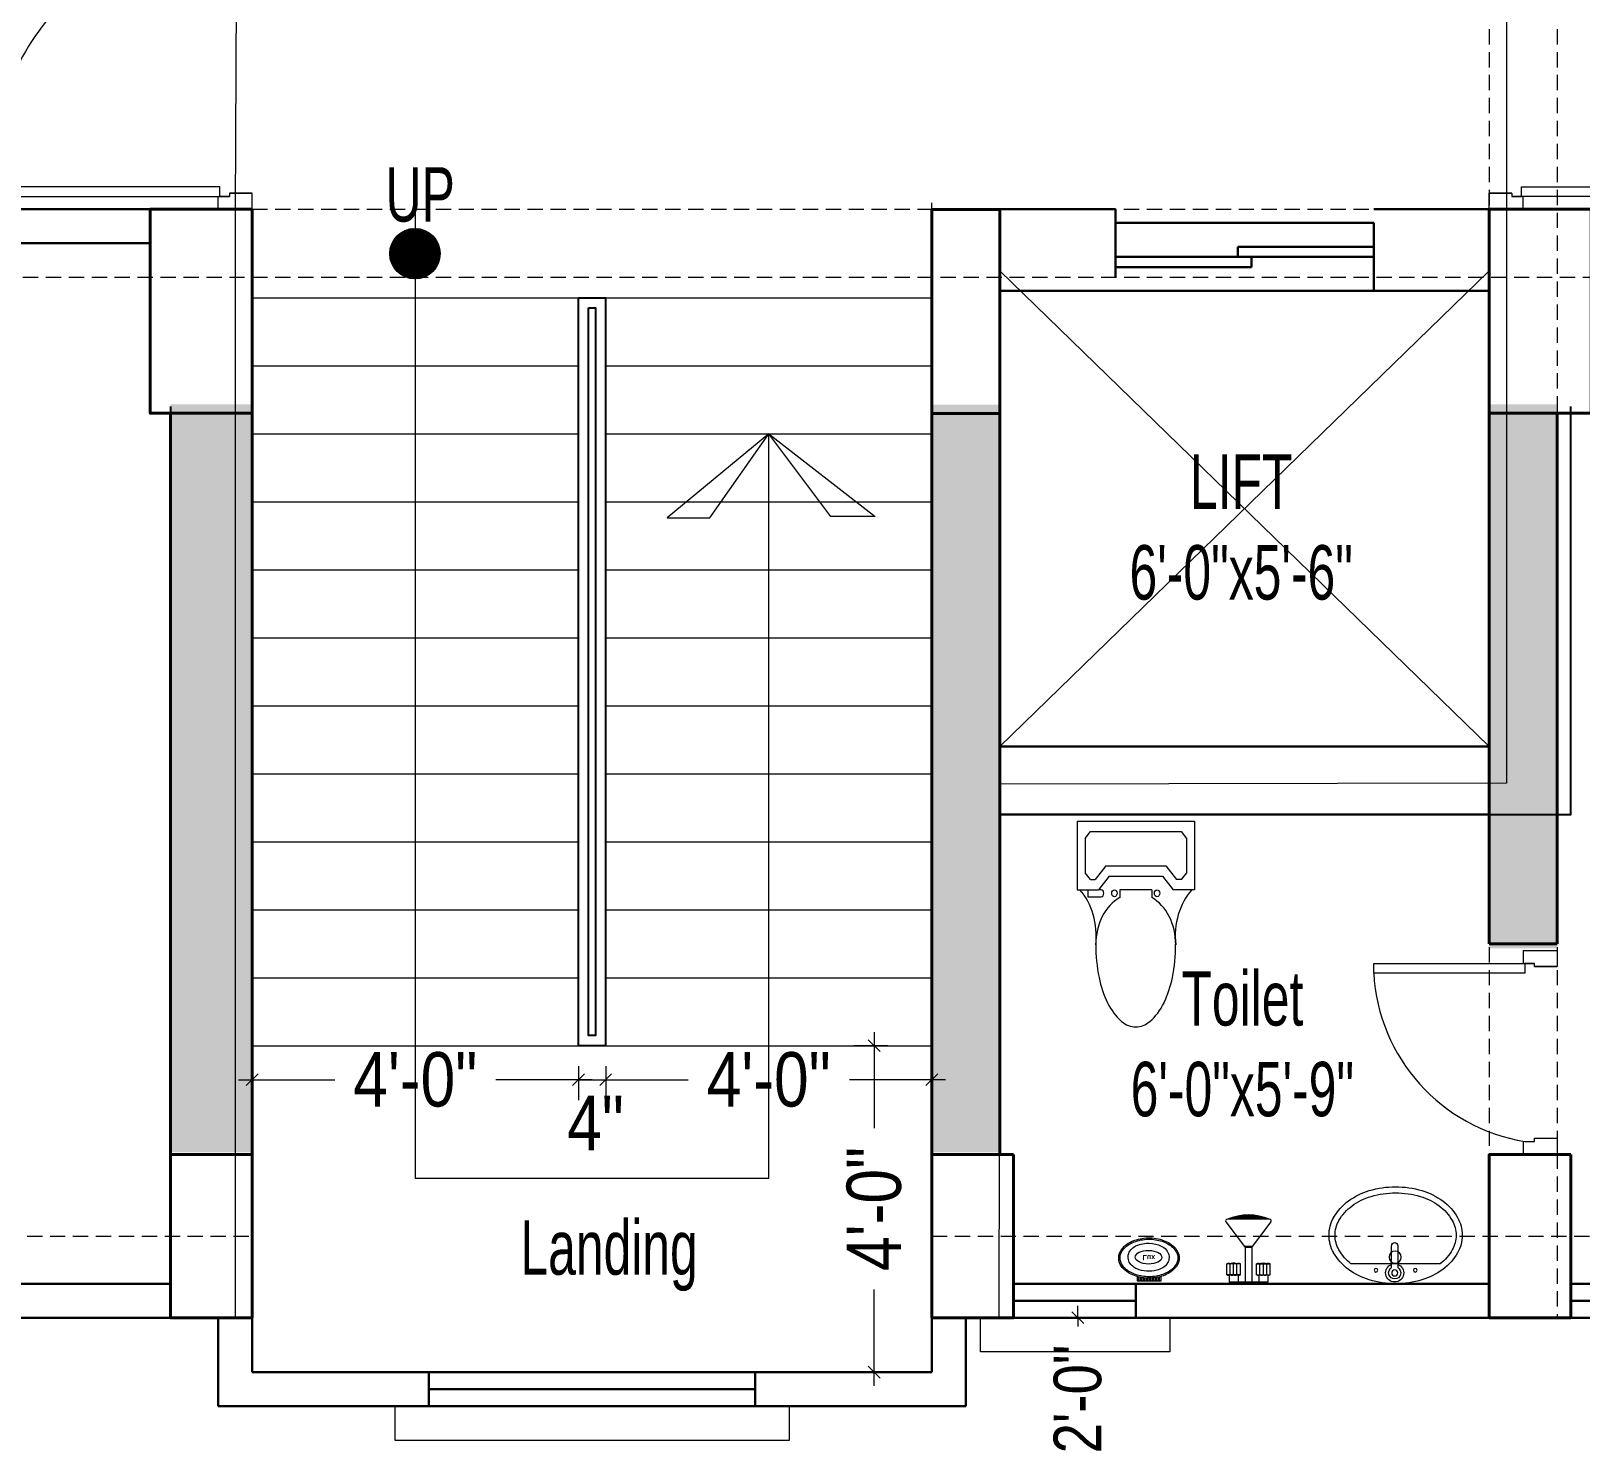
# Model space of a CAD drawing. Header units: inches. Extents: x 64086 to 138972, y -13497 to 16809.
# Drawn here: x 98979.1 to 99207.2, y -11977.7 to -11769.9 of the extents above; entities that cross this region are included whole.
import ezdxf

# ---------------------------------------------------------------- set-up
doc = ezdxf.new("R2010")
doc.units = ezdxf.units.IN
doc.header["$LTSCALE"] = 0.5
doc.header["$MEASUREMENT"] = 0
doc.header["$PDMODE"] = 2
doc.linetypes.add('DASHED', pattern=[0.75, 0.5, -0.25])
doc.layers.get('0').update_dxf_attribs({"lineweight": 13})
for name, color, linetype, lineweight in [('A-LINE', 252, 'Continuous', 15), ('A-TOIL', 6, 'Continuous', 15), ('BEAM 2', 87, 'Continuous', 15), ('Column', 1, 'Continuous', 40), ('DIM', 5, 'Continuous', 13), ('e-tv+tel', 5, 'Continuous', 25), ('fixture', 24, 'Continuous', 13), ('hatch', 8, 'Continuous', 9), ('P-BASIN1', 6, 'Continuous', 15), ('P-COMMODE', 6, 'Continuous', 15), ('P-SHOWER', 7, 'Continuous', 15), ('P.cap', 4, 'Continuous', 20), ('rail', 12, 'Continuous', 25), ('railing', 30, 'Continuous', 15), ('stair', 230, 'Continuous', 20), ('TEXT', 7, 'Continuous', 13), ('Text-2', 7, 'Continuous', 18), ('TEXT-IN', 7, 'Continuous', 15), ('text-s2', 7, 'Continuous', 20), ('WALL', 7, 'Continuous', 30), ('WALL-0', 7, 'Continuous', 18), ('Wall_20', 253, 'Continuous', 20)]:
    doc.layers.add(name, color=color, linetype=linetype, lineweight=lineweight)
doc.styles.add('1', font='ARIALN.TTF')
doc.styles.get("Standard").update_dxf_attribs({"font": 'ARIALNB.TTF'})
doc.styles.add('STYLE1', font='ARIALN.TTF', dxfattribs={"width": 0.8})
doc.dimstyles.new('1_8', dxfattribs={"dimtxt": 5, "dimasz": 1.5, "dimexe": 0.18, "dimexo": 0.0625, "dimgap": 0.125, "dimtad": 0, "dimdec": 0, "dimzin": 3, "dimdsep": 46, "dimlunit": 4, "dimtxsty": 'STYLE1', "dimblk": 'D', "dimcen": 3, "dimse1": 1, "dimse2": 1, "dimclrt": 7, "dimadec": 0, "dimazin": 0, "dimtfac": 1, "dimtdec": 0, "dimtix": 1, "dimtmove": 0, "dimatfit": 3, "dimldrblk": 'OPEN90', "dimfxl": 1, "dimtvp": 0.75, "dimtolj": 1, "dimtzin": 0, "dimarcsym": 0})
doc.dimstyles.new('DIM-1-2', dxfattribs={"dimtxt": 8, "dimasz": 1.75, "dimexe": 3, "dimexo": 2, "dimgap": 3, "dimtad": 0, "dimdec": 0, "dimzin": 3, "dimdsep": 46, "dimlunit": 4, "dimtxsty": '1', "dimblk": 'OBLIQUE', "dimcen": 1, "dimdle": 2, "dimclrd": 256, "dimclre": 256, "dimclrt": 256, "dimadec": 0, "dimazin": 0, "dimtfac": 0.75, "dimtdec": 0, "dimtmove": 1, "dimatfit": 3, "dimldrblk": 'OBLIQUE', "dimfxl": 1, "dimtolj": 1, "dimtzin": 0, "dimlwd": -1, "dimlwe": -1, "dimarcsym": 0})
pattern_1 = [(225, (19362.28457, 30685.39488), (-0.0883883476, 0.0883883476), [])]

# ---------------------------------------------------------------- blocks, each defined once
blk = doc.blocks.new('r432tg')
at = {"layer": 'railing'}
for p, q in [((152432.88, -26923.5), (152430.5, -26923.5)), ((152430.5, -26923.5), (152430.5, -26928.5)), ((152432.88, -26926.83), (152432.88, -26923.5)), ((152432.88, -26926.83), (152432.88, -26923.5)), ((152470.12, -26926.83), (152470.12, -26923.5)), ((152472.5, -26923.5), (152470.12, -26923.5)), ((152470.12, -26923.5), (152470.12, -26926.83)), ((152472.5, -26928.5), (152472.5, -26923.5)), ((152432.4, -26928.26), (152432.4, -26926.83)), ((152432.4, -26928.26), (152432.4, -26926.83)), ((152432.4, -26926.83), (152432.88, -26926.83)), ((152469.17, -26928.26), (152469.17, -26961.45)), ((152470.6, -26928.26), (152469.17, -26928.26)), ((152470.12, -26926.83), (152470.6, -26926.83)), ((152470.6, -26928.26), (152470.6, -26926.83)), ((152470.6, -26926.83), (152470.6, -26928.26)), ((152470.6, -26961.45), (152470.6, -26928.26)), ((152432.4, -26928.5), (152430.5, -26928.5)), ((152472.5, -26928.5), (152470.6, -26928.5)), ((152469.17, -26961.45), (152470.6, -26961.45))]:
    blk.add_line(p, q, dxfattribs=at)
blk.add_arc((152466.55, -26927.4), 34.15, 181.4428, 274.4026, dxfattribs=at)
blk = doc.blocks.new('_Oblique')
at = {"color": 0, "linetype": 'ByBlock', "lineweight": -2}
blk.add_line((-0.5, -0.5), (0.5, 0.5), dxfattribs=at)
blk = doc.blocks.new('*D39')
at = {"layer": 'Defpoints', "color": 0, "ltscale": 3, "transparency": 16777216}
for p in [(99685.68, -11959.12), (98498.68, -11966.12), (99685.68, -11999.12)]:
    blk.add_point(p, dxfattribs=at)
at = {"layer": 'TEXT', "ltscale": 3, "transparency": 16777216}
for p, q in [((98498.68, -11997.12), (98498.68, -12002.12)), ((99685.68, -11997.12), (99685.68, -12002.12)), ((98496.68, -11999.12), (99070.17, -11999.12)), ((99687.68, -11999.12), (99114.19, -11999.12))]:
    blk.add_line(p, q, dxfattribs=at)
at = {"layer": 'TEXT', "ltscale": 3, "transparency": 16777216, "xscale": 1.75, "yscale": 1.75, "zscale": 1.75, "rotation": 180}
blk.add_blockref('_Oblique', (98498.68, -11999.12), dxfattribs=at)
at = {"layer": 'TEXT', "ltscale": 3, "transparency": 16777216, "xscale": 1.75, "yscale": 1.75, "zscale": 1.75}
blk.add_blockref('_Oblique', (99685.68, -11999.12), dxfattribs=at)
at = {"layer": 'TEXT', "ltscale": 3, "transparency": 16777216, "insert": (99092.18, -11999.12), "char_height": 11, "attachment_point": 5, "style": '1'}
blk.add_mtext('\\A1;98\'-11"', dxfattribs=at)
blk = doc.blocks.new('*D41')
at = {"layer": 'Defpoints', "color": 0, "ltscale": 3, "transparency": 16777216}
for p in [(99158.63, -11959.12), (99133.13, -11983.07), (99158.63, -11983.07)]:
    blk.add_point(p, dxfattribs=at)
at = {"layer": 'TEXT-IN', "ltscale": 3, "transparency": 16777216}
for p, q in [((99133.13, -11959.12), (99133.13, -11957.37)), ((99135.13, -11959.12), (99130.13, -11959.12)), ((99133.13, -11959.12), (99133.13, -11960.41)), ((99135.13, -11983.07), (99130.13, -11983.07)), ((99133.13, -11983.07), (99133.13, -11981.78)), ((99133.13, -11983.07), (99133.13, -11984.82))]:
    blk.add_line(p, q, dxfattribs=at)
at = {"layer": 'TEXT-IN', "ltscale": 3, "transparency": 16777216, "xscale": 1.75, "yscale": 1.75, "zscale": 1.75}
for p, rotation in [((99133.13, -11959.12), 270), ((99133.13, -11983.07), 90)]:
    blk.add_blockref('_Oblique', p, dxfattribs=dict(at, rotation=rotation))
at = {"layer": 'TEXT-IN', "ltscale": 3, "transparency": 16777216, "insert": (99133.13, -11971.09), "char_height": 7, "attachment_point": 5, "rotation": 90, "style": '1'}
blk.add_mtext('\\A1;2\'-0"', dxfattribs=at)
blk = doc.blocks.new('p-basin11')
at = {"lineweight": 13}
for p, q in [((-0.49, 4.45), (-0.49, 0.85)), ((0.5, 0.86), (0.5, 4.45)), ((-7.44, 1.49), (7.15, 1.49))]:
    blk.add_line(p, q, dxfattribs=at)
for centre, radius in [((-0.08, 2.58), 0.99), ((-3.35, 0.44), 0.298), ((0, 0), 0.495), ((3.06, 0.44), 0.298)]:
    blk.add_circle(centre, radius, dxfattribs=at)
for centre, radius, start, end in [((-1.18, 2.6), 11.33, 106.7647, 126.0274), ((-0.15, -0.85), 14.92, 90, 106.7647), ((-0.15, -0.85), 13.93, 90, 106.7647), ((-0.15, -0.85), 13.93, 90, 106.7647), ((-0.15, -0.85), 14.92, 73.2353, 90), ((-0.15, -0.85), 13.93, 73.2353, 90), ((-0.15, -0.85), 13.93, 73.2353, 90), ((0.89, 2.6), 11.33, 53.9726, 73.2353), ((-2.77, 4.78), 8.63, 126.0274, 150.3366), ((-2.77, 4.78), 7.64, 126.0274, 150.3366), ((-2.77, 4.78), 7.64, 126.0274, 150.3366), ((-1.18, 2.6), 10.34, 106.7647, 126.0274), ((-1.18, 2.6), 10.34, 106.7647, 126.0274), ((0.89, 2.6), 10.34, 53.9726, 73.2353), ((0.89, 2.6), 10.34, 53.9726, 73.2353), ((2.48, 4.78), 7.64, 29.6634, 53.9726), ((2.48, 4.78), 8.63, 29.6634, 53.9726), ((-5.2, 6.16), 5.84, 150.3366, 180), ((-5.2, 6.16), 4.85, 150.3366, 180), ((-5.2, 6.16), 4.85, 150.3366, 180), ((4.9, 6.16), 4.85, 0, 29.6634), ((4.9, 6.16), 4.85, 360, 29.6634), ((4.9, 6.16), 5.84, 0, 29.6634), ((-5.2, 6.16), 5.84, 180, 209.6634), ((-5.2, 6.16), 4.85, 180, 209.6634), ((4.9, 6.16), 4.85, 330.3366, 0), ((4.9, 6.16), 5.84, 330.3366, 0), ((-2.77, 7.54), 8.63, 209.6634, 233.9726), ((-2.77, 7.54), 7.64, 209.6634, 232.3), ((0, 4.45), 0.495, 0, 180), ((2.48, 7.54), 7.64, 307.7, 330.3366), ((2.48, 7.54), 8.63, 306.0274, 330.3366), ((-1.18, 9.72), 11.33, 233.9726, 253.2353), ((0, 0), 1.48, 109.6514, 70.3603), ((0, 0), 0.99, 120.3431, 59.7554), ((0.89, 9.72), 11.33, 286.7647, 306.0274), ((-0.15, 13.16), 14.92, 253.2353, 270), ((-0.15, 13.16), 14.92, 270, 286.7647)]:
    blk.add_arc(centre, radius, start, end, dxfattribs=at)
blk = doc.blocks.new('*D43')
at = {"layer": 'Defpoints', "color": 0, "transparency": 16777216}
for p in [(99011.67, -11919.12), (99059.67, -11919.12), (99059.67, -11924.12)]:
    blk.add_point(p, dxfattribs=at)
at = {"layer": 'Text-2', "transparency": 16777216}
for p, q in [((99011.67, -11922.12), (99011.67, -11927.12)), ((99059.67, -11922.12), (99059.67, -11927.12)), ((99009.67, -11924.12), (99023.81, -11924.12)), ((99061.67, -11924.12), (99047.53, -11924.12))]:
    blk.add_line(p, q, dxfattribs=at)
at = {"layer": 'Text-2', "transparency": 16777216, "xscale": 1.75, "yscale": 1.75, "zscale": 1.75, "rotation": 180}
blk.add_blockref('_Oblique', (99011.67, -11924.12), dxfattribs=at)
at = {"layer": 'Text-2', "transparency": 16777216, "xscale": 1.75, "yscale": 1.75, "zscale": 1.75}
blk.add_blockref('_Oblique', (99059.67, -11924.12), dxfattribs=at)
at = {"layer": 'Text-2', "transparency": 16777216, "insert": (99035.67, -11924.12), "char_height": 8, "attachment_point": 5, "style": '1'}
blk.add_mtext('\\A1;4\'-0"', dxfattribs=at)
blk = doc.blocks.new('*D44')
at = {"layer": 'Defpoints', "color": 0, "transparency": 16777216}
for p in [(99063.68, -11919.12), (99111.67, -11919.12), (99111.67, -11924.12)]:
    blk.add_point(p, dxfattribs=at)
at = {"layer": 'Text-2', "transparency": 16777216}
for p, q in [((99063.68, -11922.12), (99063.68, -11927.12)), ((99111.67, -11922.12), (99111.67, -11927.12)), ((99061.68, -11924.12), (99075.81, -11924.12)), ((99113.67, -11924.12), (99099.53, -11924.12))]:
    blk.add_line(p, q, dxfattribs=at)
at = {"layer": 'Text-2', "transparency": 16777216, "xscale": 1.75, "yscale": 1.75, "zscale": 1.75, "rotation": 180}
blk.add_blockref('_Oblique', (99063.68, -11924.12), dxfattribs=at)
at = {"layer": 'Text-2', "transparency": 16777216, "xscale": 1.75, "yscale": 1.75, "zscale": 1.75}
blk.add_blockref('_Oblique', (99111.67, -11924.12), dxfattribs=at)
at = {"layer": 'Text-2', "transparency": 16777216, "insert": (99087.67, -11924.12), "char_height": 8, "attachment_point": 5, "style": '1'}
blk.add_mtext('\\A1;4\'-0"', dxfattribs=at)
blk = doc.blocks.new('*D45')
at = {"layer": 'Defpoints', "color": 0, "transparency": 16777216}
for p in [(99111.67, -11919.12), (99101.18, -11967.12), (99103.18, -11967.12)]:
    blk.add_point(p, dxfattribs=at)
at = {"layer": 'Text-2', "transparency": 16777216}
for p, q in [((99105.18, -11919.12), (99100.18, -11919.12)), ((99103.18, -11917.12), (99103.18, -11931.26)), ((99103.18, -11969.12), (99103.18, -11954.98)), ((99103.18, -11967.12), (99106.18, -11967.12))]:
    blk.add_line(p, q, dxfattribs=at)
at = {"layer": 'Text-2', "transparency": 16777216, "xscale": 1.75, "yscale": 1.75, "zscale": 1.75}
for p, rotation in [((99103.18, -11919.12), 90), ((99103.18, -11967.12), 270)]:
    blk.add_blockref('_Oblique', p, dxfattribs=dict(at, rotation=rotation))
at = {"layer": 'Text-2', "transparency": 16777216, "insert": (99103.18, -11943.12), "char_height": 8, "attachment_point": 5, "rotation": 90, "style": '1'}
blk.add_mtext('\\A1;4\'-0"', dxfattribs=at)
blk = doc.blocks.new('*D46')
at = {"layer": 'Defpoints', "color": 0, "transparency": 16777216}
for p in [(99059.67, -11919.12), (99063.68, -11919.12), (99063.68, -11924.12)]:
    blk.add_point(p, dxfattribs=at)
at = {"layer": 'Text-2', "transparency": 16777216}
for p, q in [((99059.67, -11922.12), (99059.67, -11927.12)), ((99063.68, -11922.12), (99063.68, -11927.12)), ((99059.67, -11924.12), (99057.92, -11924.12)), ((99059.67, -11924.12), (99063.68, -11924.12)), ((99063.68, -11924.12), (99065.43, -11924.12))]:
    blk.add_line(p, q, dxfattribs=at)
at = {"layer": 'Text-2', "transparency": 16777216, "xscale": 1.75, "yscale": 1.75, "zscale": 1.75}
blk.add_blockref('_Oblique', (99059.67, -11924.12), dxfattribs=at)
at = {"layer": 'Text-2', "transparency": 16777216, "xscale": 1.75, "yscale": 1.75, "zscale": 1.75, "rotation": 180}
blk.add_blockref('_Oblique', (99063.68, -11924.12), dxfattribs=at)
at = {"layer": 'Text-2', "transparency": 16777216, "insert": (99062.18, -11930.49), "char_height": 8, "attachment_point": 5, "style": '1'}
blk.add_mtext('\\A1;4"', dxfattribs=at)
blk = doc.blocks.new('A$C3B0820DD')
at = {"layer": 'A-TOIL'}
for p, q in [((0, 26.47), (0, 17.65)), ((0, 26.47), (15.1, 26.47)), ((15.1, 26.47), (15.1, 17.65)), ((1.03, 24.26), (1.72, 25.14)), ((1.03, 24.26), (1.03, 19.85)), ((1.72, 25.14), (13.38, 25.14)), ((13.38, 25.14), (14.07, 24.26)), ((14.07, 24.26), (14.07, 19.85)), ((3.69, 20.73), (2.32, 18.97)), ((3.69, 20.73), (11.41, 20.73)), ((11.41, 20.73), (12.78, 18.97)), ((1.72, 18.97), (1.03, 19.85)), ((1.72, 18.97), (2.32, 18.97)), ((4.12, 19.41), (2.74, 17.65)), ((4.12, 19.41), (10.98, 19.41)), ((10.98, 19.41), (12.35, 17.65)), ((13.38, 18.97), (12.78, 18.97)), ((14.07, 19.85), (13.38, 18.97)), ((0, 17.65), (2.74, 17.65)), ((1.37, 17.65), (1.37, 16.76)), ((1.37, 16.76), (3.09, 16.76)), ((3.09, 17.65), (2.74, 17.65)), ((5.49, 17.65), (5.49, 16.65)), ((9.61, 17.65), (5.49, 17.65)), ((9.61, 17.65), (9.61, 16.65)), ((15.1, 17.65), (12.35, 17.65))]:
    blk.add_line(p, q, dxfattribs=at)
for centre, major_axis, start_param, end_param in [((-3.71, 11.66), (0, 7.94), 4.576272, 5.566047), ((7.55, 10.59), (0, 6.62), 0.411517, 1.570796), ((3.09, 17.2), (0, 0.441), 3.141593, 6.283185), ((4.8, 17.2), (0, 0.441), 4.712389, 10.995574), ((7.55, 10.59), (0, 6.62), -1.570796, -0.411517), ((10.29, 17.2), (0, 0.441), 4.712389, 10.995574), ((18.81, 11.66), (0, 7.94), 0.717138, 1.706913), ((15.53, 10.59), (0, 16.88), 1.570797, 1.824118), ((-0.44, 10.59), (0, 16.88), 4.459068, 4.712388), ((11.59, 9.28), (0, 11.65), 1.824118, 2.129396), ((3.5, 9.28), (0, 11.65), 4.153789, 4.459067), ((9.11, 7.28), (0, 7.88), 2.129396, 2.556312), ((5.99, 7.28), (0, 7.88), 3.726874, 4.153789), ((7.55, 4.25), (0, 4.25), 2.556313, 3.141592), ((7.55, 4.25), (0, 4.25), 3.141593, 3.726873)]:
    blk.add_ellipse(centre, major_axis=major_axis, ratio=0.777778, start_param=start_param, end_param=end_param, dxfattribs=at)
blk = doc.blocks.new('toilet d')
at = {"layer": 'railing'}
for p, q in [((98951.72, -21113.88), (98951.72, -21091.64)), ((98951.72, -21091.64), (98953.15, -21091.64)), ((98953.15, -21091.64), (98953.15, -21113.88)), ((98925.06, -21118.64), (98925.06, -21113.64)), ((98927, -21113.64), (98925.06, -21113.64)), ((98926.96, -21113.88), (98926.96, -21115.31)), ((98926.96, -21113.88), (98926.96, -21115.31)), ((98926.96, -21115.31), (98927.44, -21115.31)), ((98927.44, -21115.31), (98927.44, -21118.64)), ((98927.44, -21115.31), (98927.44, -21118.64)), ((98953.15, -21113.88), (98951.72, -21113.88)), ((98952.68, -21115.31), (98952.68, -21118.64)), ((98952.68, -21118.64), (98952.68, -21115.31)), ((98952.68, -21115.31), (98953.15, -21115.31)), ((98955.06, -21113.64), (98953.15, -21113.64)), ((98953.15, -21113.88), (98953.15, -21115.31)), ((98953.15, -21115.31), (98953.15, -21113.88)), ((98955.06, -21113.64), (98955.06, -21118.64)), ((98927.44, -21118.64), (98925.06, -21118.64)), ((98955.06, -21118.64), (98952.68, -21118.64))]:
    blk.add_line(p, q, dxfattribs=at)
blk.add_arc((98953.17, -21118.15), 26.55, 93.112, 170.7406, dxfattribs=at)
blk = doc.blocks.new('pp-sh')
at = {"ltscale": 0.01}
h = blk.add_hatch(dxfattribs=at)
h.set_pattern_fill('ANSI31', color=256, style=0)
h.set_pattern_definition(pattern_1)
h.paths.add_polyline_path([(18743.58, 25839.35), (18749.1, 25839.35, 0.199471)])
h = blk.add_hatch(dxfattribs=at)
h.set_pattern_fill('ANSI31', color=256, style=0)
h.set_pattern_definition(pattern_1)
h.paths.add_polyline_path([(18745.89, 25835.65), (18746.8, 25835.65, -0.163612), (18746.84, 25835.78), (18745.84, 25835.78, -0.163612)])
for p, q in [((18743.4, 25839), (18745.84, 25835.78)), ((18749.1, 25839.35), (18743.58, 25839.35)), ((18749.28, 25839), (18746.84, 25835.78)), ((18746.84, 25835.78), (18745.84, 25835.78)), ((18746.8, 25835.65), (18745.89, 25835.65)), ((18745.89, 25835.65), (18745.89, 25831.13)), ((18746.8, 25835.65), (18746.8, 25831.13)), ((18744.54, 25833.62), (18744.26, 25833.62)), ((18744.26, 25833.59), (18744.26, 25833.62)), ((18744.4, 25833.59), (18744.4, 25833.62)), ((18744.54, 25833.59), (18744.54, 25833.62)), ((18748.15, 25833.59), (18748.15, 25833.62)), ((18748.15, 25833.62), (18748.42, 25833.62)), ((18748.29, 25833.59), (18748.29, 25833.62)), ((18748.42, 25833.59), (18748.42, 25833.62)), ((18745.28, 25833.51), (18743.51, 25833.51)), ((18743.51, 25832.08), (18743.51, 25833.51)), ((18745.28, 25832.08), (18743.51, 25832.08)), ((18743.8, 25832.04), (18743.8, 25831.13)), ((18743.95, 25832.08), (18743.95, 25833.51)), ((18744.4, 25832.08), (18744.4, 25833.51)), ((18744.84, 25832.08), (18744.84, 25833.51)), ((18744.99, 25832.04), (18744.99, 25831.13)), ((18745.28, 25832.08), (18745.28, 25833.51)), ((18747.4, 25832.08), (18747.4, 25833.51)), ((18747.4, 25833.51), (18749.17, 25833.51)), ((18747.4, 25832.08), (18749.17, 25832.08)), ((18747.69, 25832.04), (18747.69, 25831.13)), ((18747.84, 25832.08), (18747.84, 25833.51)), ((18748.29, 25832.08), (18748.29, 25833.51)), ((18748.73, 25832.08), (18748.73, 25833.51)), ((18748.88, 25832.04), (18748.88, 25831.13)), ((18749.17, 25832.08), (18749.17, 25833.51)), ((18748.88, 25831.13), (18743.8, 25831.13)), ((18746.8, 25831.13), (18745.89, 25831.13))]:
    blk.add_line(p, q, dxfattribs=at)
for centre, radius, start, end in [((18746.34, 25832.71), 7.19, 67.4384, 112.5616), ((18743.58, 25839.13), 0.222, 90, 216.0286), ((18749.1, 25839.13), 0.222, 323.9714, 90), ((18745.67, 25835.65), 0.222, 0, 37.1678), ((18747.02, 25835.65), 0.222, 142.8322, 180), ((18744.4, 25832.37), 1.22, 68.7379, 111.2621), ((18748.29, 25832.37), 1.22, 68.7379, 111.2621), ((18743.73, 25832.87), 0.68, 70.9882, 109.0118), ((18743.73, 25832.72), 0.68, 250.9882, 289.0118), ((18743.73, 25833.55), 0, 152.3346, 180), ((18744.18, 25832.87), 0.68, 70.9882, 109.0118), ((18744.18, 25832.72), 0.68, 250.9882, 289.0118), ((18744.62, 25832.87), 0.68, 70.9882, 109.0118), ((18744.62, 25832.72), 0.68, 250.9882, 289.0118), ((18745.06, 25832.87), 0.68, 70.9882, 109.0118), ((18745.06, 25832.72), 0.68, 250.9882, 289.0118), ((18747.62, 25832.87), 0.68, 70.9882, 109.0118), ((18747.62, 25832.72), 0.68, 250.9882, 289.0118), ((18748.06, 25832.87), 0.68, 70.9882, 109.0118), ((18748.06, 25832.72), 0.68, 250.9882, 289.0118), ((18748.51, 25832.87), 0.68, 70.9882, 109.0118), ((18748.51, 25832.72), 0.68, 250.9882, 289.0118), ((18748.95, 25832.87), 0.68, 70.9882, 109.0118), ((18748.95, 25832.72), 0.68, 250.9882, 289.0118), ((18748.95, 25833.55), 0, 0, 27.6654)]:
    blk.add_arc(centre, radius, start, end, dxfattribs=at)
blk = doc.blocks.new('RY')
at = {"layer": 'fixture'}
for p, q in [((227073.05, -59649.09), (227072.37, -59649.09)), ((227073.05, -59649.32), (227072.43, -59649.32)), ((227073.05, -59649.54), (227072.48, -59649.54)), ((227073.05, -59649.76), (227072.52, -59649.76)), ((227073.05, -59649.98), (227072.56, -59649.98)), ((227073.05, -59650.2), (227072.59, -59650.2)), ((227073.05, -59650.42), (227072.61, -59650.42)), ((227073.05, -59650.64), (227072.62, -59650.64)), ((227073.05, -59650.86), (227072.63, -59650.86)), ((227073.05, -59652.62), (227073.05, -59649.09)), ((227072.39, -59652.62), (227073.05, -59652.62)), ((227073.05, -59652.4), (227072.45, -59652.4)), ((227073.05, -59652.18), (227072.49, -59652.18)), ((227073.05, -59651.96), (227072.54, -59651.96)), ((227073.05, -59651.74), (227072.57, -59651.74)), ((227073.05, -59651.52), (227072.59, -59651.52)), ((227073.05, -59651.3), (227072.61, -59651.3)), ((227073.05, -59651.08), (227072.62, -59651.08))]:
    blk.add_line(p, q, dxfattribs=at)
at = {"layer": 'fixture', "color": 37}
blk.add_ellipse((227069.56, -59650.94), major_axis=(0.03, 1.96), ratio=0.508227, dxfattribs=at)
at = {"layer": 'fixture'}
for points, knots in [([(227069.67, -59655.34), (227070.14, -59655.34), (227070.61, -59655.17), (227071.49, -59654.46), (227071.88, -59653.92), (227072.44, -59652.6), (227072.61, -59651.83), (227072.64, -59650.26), (227072.52, -59649.46), (227072.02, -59648.09), (227071.65, -59647.51), (227070.8, -59646.71), (227070.32, -59646.49), (227069.39, -59646.39), (227068.91, -59646.52), (227068.01, -59647.13), (227067.6, -59647.62), (227066.98, -59648.88), (227066.78, -59649.63), (227066.67, -59651.2), (227066.76, -59652), (227067.19, -59653.43), (227067.53, -59654.05), (227068.36, -59654.94), (227068.83, -59655.21), (227069.42, -59655.33), (227069.54, -59655.34), (227069.67, -59655.34)], [0, 0, 0, 0, 0.512242, 0.512242, 1.024485, 1.024485, 1.536727, 1.536727, 2.04897, 2.04897, 2.561212, 2.561212, 3.073455, 3.073455, 3.585697, 3.585697, 4.09794, 4.09794, 4.610182, 4.610182, 5.122425, 5.122425, 5.634667, 5.634667, 6.14691, 6.14691, 6.283185, 6.283185, 6.283185, 6.283185]), ([(227069.67, -59655.14), (227070.05, -59655.14), (227070.44, -59655.01), (227071.19, -59654.47), (227071.55, -59654.05), (227072.1, -59652.97), (227072.3, -59652.32), (227072.46, -59650.96), (227072.43, -59650.24), (227072.15, -59648.92), (227071.9, -59648.32), (227071.27, -59647.37), (227070.89, -59647.03), (227070.12, -59646.65), (227069.74, -59646.59), (227068.97, -59646.73), (227068.58, -59646.93), (227067.86, -59647.63), (227067.53, -59648.13), (227067.07, -59649.31), (227066.93, -59650), (227066.89, -59651.43), (227067, -59652.18), (227067.43, -59653.43), (227067.73, -59653.96), (227068.41, -59654.72), (227068.79, -59654.96), (227069.34, -59655.12), (227069.5, -59655.14), (227069.67, -59655.14)], [0, 0, 0, 0, 0.466932, 0.466932, 0.933864, 0.933864, 1.400796, 1.400796, 1.867727, 1.867727, 2.334659, 2.334659, 2.801591, 2.801591, 3.268523, 3.268523, 3.735455, 3.735455, 4.202387, 4.202387, 4.669318, 4.669318, 5.165008, 5.165008, 5.62593, 5.62593, 6.080806, 6.080806, 6.283185, 6.283185, 6.283185, 6.283185])]:
    blk.add_open_spline(points, degree=3, knots=knots, dxfattribs=at)
at = {"layer": 'fixture', "color": 37}
blk.add_open_spline([(227069.6, -59647.92), (227069.34, -59647.91), (227069.09, -59647.98), (227068.25, -59648.39), (227067.93, -59648.94), (227067.55, -59650.04), (227067.47, -59650.66), (227067.53, -59651.62), (227067.59, -59651.97), (227067.78, -59652.58), (227067.9, -59652.86), (227068.21, -59653.33), (227068.41, -59653.53), (227068.88, -59653.84), (227069.16, -59653.93), (227069.74, -59653.97), (227070.04, -59653.9), (227070.53, -59653.65), (227070.73, -59653.47), (227071.05, -59653.09), (227071.17, -59652.88), (227071.47, -59652.22), (227071.57, -59651.72), (227071.64, -59650.73), (227071.6, -59650.22), (227071.4, -59649.43), (227071.28, -59649.13), (227070.94, -59648.58), (227070.71, -59648.32), (227070.17, -59648.01), (227069.9, -59647.92), (227069.6, -59647.92)], degree=3, knots=[0, 0, 0, 0, 0.251826, 0.251826, 0.981976, 0.981976, 1.712126, 1.712126, 2.138681, 2.138681, 2.508948, 2.508948, 2.825837, 2.825837, 3.120106, 3.120106, 3.414376, 3.414376, 3.708645, 3.708645, 4.002915, 4.002915, 4.608496, 4.608496, 5.214077, 5.214077, 5.606251, 5.606251, 5.998425, 5.998425, 6.283185, 6.283185, 6.283185, 6.283185], dxfattribs=at)
at = {"layer": 'fixture', "color": 37, "text_generation_flag": 4}
blk.add_text('Lux ', height=0.75, rotation=90, dxfattribs=at).set_placement((227069.24, -59651.81))
blk = doc.blocks.new('D')
at = {"layer": 'DIM'}
for q in [(-1.125, 0), (0, 1.125), (1.125, 0), (0, -1.125)]:
    blk.add_line((0, 0), q, dxfattribs=at)
at = {"layer": 'DIM', "color": 6, "const_width": 0.375}
blk.add_lwpolyline([(-0.1875, 0, 1), (0.1875, 0, 1)], format="xyb", close=True, dxfattribs=at)
blk = doc.blocks.new('*D47')
at = {"layer": 'Defpoints', "color": 0, "transparency": 16777216}
for p in [(71204.6, -11684.75), (71193.77, -11806.11), (99510, -11806.11)]:
    blk.add_point(p, dxfattribs=at)
at = {"layer": 'text-s2', "color": 0, "lineweight": -2, "transparency": 16777216}
blk.add_line((71193.77, -11686.25), (71193.77, -11804.61), dxfattribs=at)
at = {"layer": 'text-s2', "color": 0, "lineweight": -2, "transparency": 16777216, "xscale": 1.5, "yscale": 1.5, "zscale": 1.5}
for p, rotation in [((71193.77, -11684.75), 90), ((71193.77, -11806.11), 270)]:
    blk.add_blockref('D', p, dxfattribs=dict(at, rotation=rotation))
at = {"layer": 'text-s2', "color": 7, "transparency": 16777216, "insert": (71189.94, -11745.43), "char_height": 5, "attachment_point": 5, "rotation": 90, "style": 'STYLE1'}
blk.add_mtext('\\A1;10\'-1"', dxfattribs=at)
blk = doc.blocks.new('_Open90')
at = {"layer": 'DIM', "color": 0, "lineweight": -2}
for p, q in [((0, 0), (-1, 0)), ((-0.5, 0.5), (0, 0)), ((0, 0), (-0.5, -0.5))]:
    blk.add_line(p, q, dxfattribs=at)

msp = doc.modelspace()

# ---------------------------------------------------------------- hatches: boundary and pattern name
at = {"layer": 'A-LINE'}
h = msp.add_hatch(dxfattribs=at)
h.set_pattern_fill('AR-CONC', color=256, scale=0.5, style=0)
h.set_pattern_definition([(50, (28301.4623, 27673.5643), (3.58630091, -0.31376067), [0.375, -4.125]), (355, (28301.4623, 27673.5643), (-0.69375667, 3.76096067), [0.3, -3.3]), (100.4514, (28301.7612, 27673.5382), (2.89254691, 3.44719771), [0.31870095, -3.50571056]), (46.1842, (28301.4623, 27674.5643), (5.33620524, -0.82759507), [0.5625, -6.1875]), (96.6356, (28301.907, 27674.4954), (4.67331353, 4.87058935), [0.47805144, -5.258565]), (351.1842, (28301.4623, 27674.5643), (4.67330973, 4.870593), [0.45, -4.95]), (21, (28301.9623, 27674.3143), (2.98453526, -2.01309445), [0.375, -4.125]), (326, (28301.9623, 27674.3143), (1.21657666, 3.62575023), [0.3, -3.3]), (71.4514, (28302.211, 27674.1466), (4.20111314, 1.61265248), [0.31870095, -3.50571056]), (37.5, (28301.4623, 27673.5643), (0.060799277, 1.66446927), [0, -3.26, 0, -3.35, 0, -3.3125]), (7.5, (28301.4623, 27673.5643), (1.315347687, 1.97205856), [0, -1.91, 0, -3.185, 0, -1.2625]), (327.5, (28300.3473, 27673.5643), (2.66911218, -0.112774359), [0, -1.25, 0, -3.9, 0, -5.175]), (317.5, (28299.8473, 27673.5643), (2.91593085, 0.50052491), [0, -1.625, 0, -2.59, 0, -3.675])])
h.paths.add_polyline_path([(98999.67, -11934.8), (99011.67, -11934.8), (99011.67, -11824.8), (98999.67, -11824.8)])
h.paths.add_polyline_path([(99121.67, -11824.84), (99111.67, -11824.84), (99111.67, -11934.8), (99121.67, -11934.8)])
h.paths.add_polyline_path([(99203.67, -11824.8), (99193.67, -11824.8), (99193.67, -11904.8), (99203.67, -11904.8)])
at = {"layer": 'hatch'}
h = msp.add_hatch(dxfattribs=at)
h.set_pattern_fill('ANSI31', color=256, angle=180, style=0)
h.set_pattern_definition([(45, (-66159.35722, 6466.64851), (-0.08838834765, 0.08838834765), [])])
h.paths.add_polyline_path([(99039.33, -11802.64, 0.41497), (99035.61, -11798.93), (99035.62, -11804.61), (99038.76, -11804.61, 0.14105)])
h.paths.add_polyline_path([(99035.61, -11798.93, 0.413457), (99031.91, -11802.64, 0.14105), (99032.48, -11804.61), (99035.62, -11804.61)])
h.paths.add_polyline_path([(99035.62, -11804.61), (99032.48, -11804.61, 0.258446), (99035.63, -11806.34)])
h.paths.add_polyline_path([(99038.76, -11804.61), (99035.62, -11804.61), (99035.63, -11806.34, 0.257724)])

# ---------------------------------------------------------------- linework, layer by layer
at = {"layer": 'BEAM 2', "linetype": 'DASHED', "ltscale": 9}
for p, q in [((99193.67, -11550.24), (99193.67, -11959.11)), ((99203.67, -11550.24), (99203.67, -11959.11)), ((98498.68, -11796.11), (99673.68, -11796.11)), ((98498.69, -11806.11), (99673.68, -11806.11)), ((98556.68, -11947.11), (99011.67, -11947.11)), ((99111.67, -11947.11), (99679.68, -11947.11)), ((98556.68, -11959.11), (99011.67, -11959.11)), ((99111.67, -11959.11), (99679.68, -11959.11))]:
    msp.add_line(p, q, dxfattribs=at)
at = {"layer": 'Column', "lineweight": -3}
for p, q in [((98999.67, -11825.12), (98999.67, -11935.12)), ((98999.67, -11825.12), (98999.67, -11935.12)), ((99011.67, -11825.12), (99011.67, -11935.12)), ((99011.67, -11825.12), (99011.67, -11935.12)), ((99111.67, -11825.12), (99111.67, -11935.12)), ((99111.67, -11825.16), (99111.67, -11935.12)), ((99121.67, -11825.12), (99121.67, -11935.12)), ((99121.67, -11825.16), (99121.67, -11935.12))]:
    msp.add_line(p, q, dxfattribs=at)
at = {"layer": 'Column'}
for p, q in [((98999.67, -11826.12), (98999.67, -11940.12)), ((99011.67, -11826.12), (99011.67, -11940.12)), ((99111.67, -11826.16), (99111.67, -11935.12)), ((99121.67, -11826.16), (99121.67, -11935.12)), ((99193.67, -11904.12), (99193.67, -11826.12)), ((99203.67, -11904.12), (99203.67, -11826.12)), ((99203.67, -11904.12), (99193.67, -11904.12))]:
    msp.add_line(p, q, dxfattribs=at)
for points in [[(99011.67, -11796.12), (98996.67, -11796.12), (98996.67, -11826.12), (99011.67, -11826.12)], [(99208.67, -11796.12), (99193.67, -11796.12), (99193.67, -11826.12), (99208.67, -11826.12)], [(99121.67, -11796.16), (99111.67, -11796.16), (99111.67, -11826.16), (99121.67, -11826.16)], [(99011.67, -11935.12), (98999.67, -11935.12), (98999.67, -11959.12), (99011.67, -11959.12)], [(99011.67, -11935.12), (98999.67, -11935.12), (98999.67, -11959.12), (99011.67, -11959.12)], [(99123.67, -11935.12), (99111.67, -11935.12), (99111.67, -11959.12), (99123.67, -11959.12)], [(99123.67, -11935.12), (99111.67, -11935.12), (99111.67, -11959.12), (99123.67, -11959.12)], [(99205.67, -11935.12), (99193.67, -11935.12), (99193.67, -11959.12), (99205.67, -11959.12)], [(99205.67, -11935.12), (99193.67, -11935.12), (99193.67, -11959.12), (99205.67, -11959.12)]]:
    msp.add_lwpolyline(points, close=True, dxfattribs=at)
at = {"layer": 'Column', "lineweight": -3}
msp.add_lwpolyline([(99193.67, -11825.12), (99193.67, -11885.12), (99205.67, -11885.12), (99205.67, -11825.12)], dxfattribs=at)
at = {"layer": 'e-tv+tel', "lineweight": 30}
for p, q in [((99138.67, -11798.12), (99176.67, -11798.12)), ((99156.67, -11801.62), (99176.67, -11801.62)), ((99156.67, -11803.12), (99156.67, -11801.62)), ((99138.67, -11803.12), (99156.67, -11803.12)), ((99138.67, -11804.62), (99158.67, -11804.62)), ((99156.67, -11803.12), (99176.67, -11803.12)), ((99158.67, -11804.62), (99158.67, -11803.12)), ((99176.67, -11808.12), (99138.67, -11808.12)), ((99141.67, -11954.12), (99123.67, -11954.12)), ((99205.67, -11954.12), (99291.67, -11954.12)), ((99141.67, -11956.62), (99123.67, -11956.62)), ((99205.67, -11956.62), (99291.67, -11956.62)), ((99141.67, -11959.12), (99123.67, -11959.12)), ((99205.67, -11959.12), (99291.67, -11959.12)), ((99037.67, -11967.12), (99085.67, -11967.12)), ((99037.67, -11969.62), (99085.67, -11969.62)), ((99037.67, -11972.12), (99085.67, -11972.12))]:
    msp.add_line(p, q, dxfattribs=at)
at = {"layer": 'hatch'}
for p, q in [((99121.67, -11805.16), (99193.67, -11875.12)), ((99121.67, -11875.12), (99193.67, -11805.16))]:
    msp.add_line(p, q, dxfattribs=at)
msp.add_lwpolyline([(99035.67, -11796.62), (99035.67, -11938.62), (99087.67, -11938.62), (99087.67, -11829.12), (99072.72, -11841.47), (99078.99, -11841.47), (99087.67, -11829.12), (99103.31, -11841.3), (99096.81, -11841.3), (99087.67, -11829.12)], dxfattribs=at)
msp.add_circle((99035.62, -11802.64), 3.71, dxfattribs=at)
at = {"layer": 'P-BASIN1', "lineweight": 40}
for p, q in [((98999.67, -11826.12), (98999.67, -11940.12)), ((99011.67, -11826.12), (99011.67, -11940.12)), ((99111.67, -11826.16), (99111.67, -11935.12)), ((99121.67, -11826.16), (99121.67, -11935.12)), ((99193.67, -11904.12), (99193.67, -11826.12)), ((99203.67, -11904.12), (99203.67, -11826.12)), ((99203.67, -11904.12), (99193.67, -11904.12))]:
    msp.add_line(p, q, dxfattribs=at)
for points in [[(99011.67, -11796.12), (98996.67, -11796.12), (98996.67, -11826.12), (99011.67, -11826.12)], [(99208.67, -11796.12), (99193.67, -11796.12), (99193.67, -11826.12), (99208.67, -11826.12)], [(99121.67, -11796.16), (99111.67, -11796.16), (99111.67, -11826.16), (99121.67, -11826.16)], [(99011.67, -11935.12), (98999.67, -11935.12), (98999.67, -11959.12), (99011.67, -11959.12)], [(99123.67, -11935.12), (99111.67, -11935.12), (99111.67, -11959.12), (99123.67, -11959.12)], [(99205.67, -11935.12), (99193.67, -11935.12), (99193.67, -11959.12), (99205.67, -11959.12)]]:
    msp.add_lwpolyline(points, close=True, dxfattribs=at)
at = {"layer": 'P.cap', "ltscale": 15}
msp.add_lwpolyline([(98498.68, -11427.09), (99564.68, -11427.09), (99564.68, -11451.12), (99600.68, -11451.12), (99600.68, -11545.3), (99564.68, -11545.3), (99564.68, -11573.25), (99600.62, -11573.25), (99600.68, -11679.75), (99627.68, -11679.75), (99627.68, -11686.93), (99663.68, -11686.93), (99663.68, -11776.05), (99668.89, -11776.04), (99668.68, -11865.12), (99685.68, -11865.12), (99685.68, -11959.12), (99116.67, -11959.12), (99116.67, -11972.12), (99006.67, -11972.12), (99006.67, -11959.12), (98498.68, -11959.12), (98498.68, -11427.09)], dxfattribs=at)
at = {"layer": 'rail'}
for points in [[(99059.67, -11809.12), (99063.67, -11809.12), (99063.67, -11919.12), (99059.67, -11919.12)], [(99061.17, -11810.62), (99062.17, -11810.62), (99062.17, -11917.62), (99061.17, -11917.62)]]:
    msp.add_lwpolyline(points, close=True, dxfattribs=at)
at = {"layer": 'stair'}
for p, q in [((99011.67, -11809.12), (99059.67, -11809.12)), ((99063.67, -11809.12), (99111.67, -11809.12)), ((99011.67, -11819.12), (99059.67, -11819.12)), ((99063.67, -11819.12), (99111.67, -11819.12)), ((99011.67, -11829.12), (99059.67, -11829.12)), ((99063.67, -11829.12), (99111.67, -11829.12)), ((99011.67, -11839.12), (99059.67, -11839.12)), ((99063.67, -11839.12), (99111.67, -11839.12)), ((99011.67, -11849.12), (99059.67, -11849.12)), ((99063.67, -11849.12), (99111.67, -11849.12)), ((99011.67, -11859.12), (99059.67, -11859.12)), ((99063.67, -11859.12), (99111.67, -11859.12)), ((99011.67, -11869.12), (99059.67, -11869.12)), ((99063.67, -11869.12), (99111.67, -11869.12)), ((99011.67, -11879.12), (99059.67, -11879.12)), ((99063.67, -11879.12), (99111.67, -11879.12)), ((99011.67, -11889.12), (99059.67, -11889.12)), ((99063.67, -11889.12), (99111.67, -11889.12)), ((99011.67, -11899.12), (99059.67, -11899.12)), ((99063.67, -11899.12), (99111.67, -11899.12)), ((99011.67, -11909.12), (99059.67, -11909.12)), ((99063.67, -11909.12), (99111.67, -11909.12)), ((99011.67, -11919.12), (99059.67, -11919.12)), ((99063.67, -11919.12), (99111.67, -11919.12))]:
    msp.add_line(p, q, dxfattribs=at)
at = {"layer": 'Text-2'}
msp.add_line((99111.67, -11931.12), (99111.67, -11795.16), dxfattribs=at)
at = {"layer": 'TEXT-IN', "ltscale": 15}
for points in [[(99196.19, -11702.93), (99196.19, -11880.51), (99121.67, -11880.64), (99121.51, -11959.12), (99200.67, -11959.11), (99200.67, -11959.12), (99294.67, -11959.12), (99294.67, -11959.12), (99685.68, -11959.12), (99685.68, -11865.12), (99668.68, -11865.12), (99668.9, -11776.12), (99663.68, -11776.05), (99663.68, -11686.87), (99627.68, -11686.93), (99627.68, -11682.28), (99394.42, -11682.28), (99394.42, -11667.49), (99196.19, -11667.49), (99196.19, -11703.25)], [(98498.68, -11677.93), (98590.27, -11677.52), (98590.27, -11684.34), (98738.07, -11684.34), (98738.07, -11684.34), (99009.63, -11684.34), (99009.63, -11702.93), (99009.17, -11796.12), (99009.17, -11959.11), (98960.67, -11959.11), (98960.67, -11959.11), (98866.67, -11959.11), (98866.67, -11959.11), (98498.68, -11959.11), (98498.68, -11677.93)]]:
    msp.add_lwpolyline(points, dxfattribs=at)
at = {"layer": 'WALL', "color": 0, "ltscale": 3}
for p, q in [((98996.67, -11796.12), (98866.67, -11796.12)), ((99121.67, -11796.12), (99138.67, -11796.12)), ((99138.67, -11806.12), (99138.67, -11796.12)), ((99176.67, -11796.12), (99193.67, -11796.12)), ((99176.67, -11808.12), (99176.67, -11798.12)), ((98996.67, -11801.12), (98866.67, -11801.12)), ((99121.67, -11808.12), (99138.67, -11808.12)), ((99176.67, -11808.12), (99193.67, -11808.12)), ((99111.67, -11935.12), (99111.67, -11813.16)), ((99121.67, -11875.12), (99121.67, -11813.16)), ((99121.67, -11875.12), (99193.67, -11875.12)), ((99121.67, -11885.12), (99193.67, -11885.12)), ((99141.67, -11954.12), (99193.67, -11954.12)), ((99141.67, -11959.12), (99193.67, -11959.12)), ((99011.67, -11967.12), (99037.67, -11967.12)), ((99037.67, -11967.12), (99037.67, -11972.12)), ((99085.67, -11967.12), (99111.67, -11967.12)), ((99085.67, -11967.12), (99085.67, -11972.12)), ((99085.67, -11967.12), (99085.67, -11972.12)), ((99011.67, -11972.12), (99037.67, -11972.12)), ((99085.67, -11972.12), (99116.67, -11972.12))]:
    msp.add_line(p, q, dxfattribs=at)
at = {"layer": 'WALL'}
for p, q in [((98957.67, -11954.12), (98999.67, -11954.12)), ((98957.67, -11959.12), (98999.67, -11959.12))]:
    msp.add_line(p, q, dxfattribs=at)
at = {"layer": 'WALL', "ltscale": 3}
for p, q in [((99141.67, -11954.12), (99141.67, -11959.12)), ((99006.67, -11972.12), (99006.67, -11959.12)), ((99011.67, -11959.12), (99011.67, -11967.12)), ((99111.67, -11959.12), (99111.67, -11967.12)), ((99116.67, -11959.12), (99116.67, -11972.12)), ((99011.67, -11972.12), (99006.67, -11972.12))]:
    msp.add_line(p, q, dxfattribs=at)
at = {"layer": 'Wall_20'}
for points in [[(99141.67, -11959.12), (99146.67, -11959.12), (99146.67, -11964.12), (99123.8, -11964.12), (99118.8, -11964.12), (99118.8, -11959.12)], [(99037.67, -11972.12), (99032.67, -11972.12), (99032.67, -11977.12), (99085.71, -11977.12), (99090.71, -11977.12), (99090.71, -11972.12)]]:
    msp.add_lwpolyline(points, dxfattribs=at)

# ---------------------------------------------------------------- block references
at = {"layer": 'P-BASIN1', "xscale": -0.9000000000232831, "yscale": 0.8999999999941792, "zscale": 0.8999999999999773}
msp.add_blockref('p-basin11', (99179.76, -11952.53), dxfattribs=at)
at = {"layer": 'P-COMMODE', "xscale": 1.142307692440227, "yscale": 1.142307692265604, "zscale": 1.142307692307668}
msp.add_blockref('A$C3B0820DD', (99133.04, -11916.35), dxfattribs=at)
at = {"layer": 'P-SHOWER', "xscale": 1.125, "yscale": 1.125, "zscale": 1.125}
msp.add_blockref('pp-sh', (78068.61, -41013.9), dxfattribs=at)
at = {"layer": 'railing', "rotation": 90}
msp.add_blockref('toilet d', (78085.03, -110860.17), dxfattribs=at)
at = {"layer": 'WALL', "rotation": 270}
msp.add_blockref('r432tg', (125935.17, 140676.38), dxfattribs=at)
at = {"layer": 'WALL', "xscale": -1, "rotation": 90}
msp.add_blockref('r432tg', (72270.17, 140676.38), dxfattribs=at)
at = {"layer": 'WALL-0', "rotation": 270}
msp.add_blockref('RY', (158794.49, 215119.33), dxfattribs=at)

# ---------------------------------------------------------------- texts
at = {"layer": 'Text-2', "char_height": 8, "attachment_point": 8, "style": 'STYLE1'}
for s, insert, width in [('UP', (99036.4, -11798.04), 13.9266), ('LIFT\\P6\'-0"x5\'-6"', (99157.18, -11853.62), 52.7533), ('Toilet \\P6\'-0"x5\'-9"', (99157.35, -11929.61), 52.7533), ('Landing', (99064.18, -11955.21), 71.3857)]:
    msp.add_mtext(s, dxfattribs=dict(at, insert=insert, width=width))

# ---------------------------------------------------------------- dimensions: what is measured, and where the dimension line sits
at = {"layer": 'TEXT', "color": 0, "ltscale": 3}
dim = msp.add_linear_dim(base=(99685.68, -11999.12), p1=(98498.68, -11966.12), p2=(99685.68, -11959.12), dimstyle='DIM-1-2', override={"dimtxt": 11, "dimfxl": 2, "dimfxlon": 1}, dxfattribs=at)
dim.commit()
dim.dimension.update_dxf_attribs({"geometry": '*D39', "text_midpoint": (99092.18, -11999.12)})
at = {"layer": 'Text-2'}
for base, p1, p2, picture, middle in [((99059.67, -11924.12), (99011.67, -11919.12), (99059.67, -11919.12), '*D43', (99035.67, -11924.12)), ((99111.67, -11924.12), (99063.68, -11919.12), (99111.67, -11919.12), '*D44', (99087.67, -11924.12))]:
    dim = msp.add_linear_dim(base=base, p1=p1, p2=p2, dimstyle='DIM-1-2', override={"dimfxl": 2, "dimfxlon": 1}, dxfattribs=at)
    dim.commit()
    dim.dimension.update_dxf_attribs({"geometry": picture, "text_midpoint": middle})
dim = msp.add_linear_dim(base=(99063.68, -11924.12), p1=(99059.67, -11919.12), p2=(99063.68, -11919.12), dimstyle='DIM-1-2', override={"dimfxl": 2, "dimfxlon": 1}, dxfattribs=at)
dim.commit()
dim.dimension.update_dxf_attribs({"geometry": '*D46', "text_midpoint": (99062.18, -11930.49), "dimtype": 160})
dim = msp.add_linear_dim(base=(99103.18, -11967.12), p1=(99111.67, -11919.12), p2=(99101.18, -11967.12), angle=90, dimstyle='DIM-1-2', override={"dimfxl": 2, "dimfxlon": 1}, dxfattribs=at)
dim.commit()
dim.dimension.update_dxf_attribs({"geometry": '*D45', "text_midpoint": (99103.18, -11943.12)})
at = {"layer": 'TEXT-IN', "ltscale": 3}
dim = msp.add_linear_dim(base=(99133.13, -11983.07), p1=(99158.63, -11959.12), p2=(99158.63, -11983.07), angle=90, dimstyle='DIM-1-2', override={"dimtxt": 7, "dimfxl": 2, "dimfxlon": 1}, dxfattribs=at)
dim.commit()
dim.dimension.update_dxf_attribs({"geometry": '*D41', "text_midpoint": (99133.13, -11971.09)})
at = {"layer": 'text-s2'}
dim = msp.add_linear_dim(base=(71193.77, -11806.11), p1=(71204.6, -11684.75), p2=(99510, -11806.11), angle=90, dimstyle='1_8', override={"dimfxl": 0.25, "dimfxlon": 1}, dxfattribs=at)
dim.commit()
dim.dimension.update_dxf_attribs({"geometry": '*D47', "text_midpoint": (71189.94, -11745.43)})

doc.saveas('drawing.dxf')
